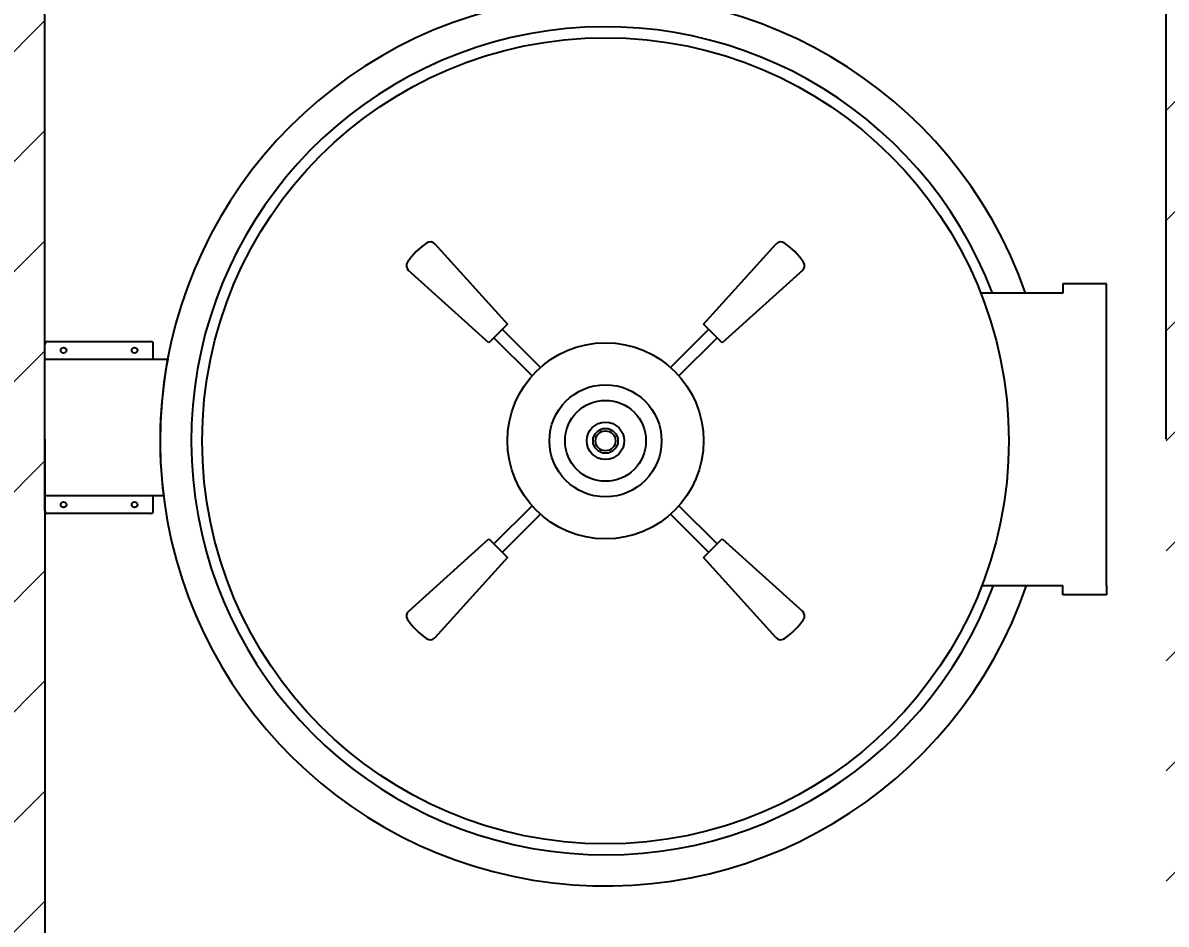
# Model space of a CAD drawing. Header units: millimetres. Extents: x -179594 to 13478, y -20517 to 22627.
# Drawn here: x 9408 to 10326, y 3430 to 4154 of the extents above; entities that cross this region are included whole.
import ezdxf

# ---------------------------------------------------------------- set-up
doc = ezdxf.new("R2010")
doc.units = ezdxf.units.MM
doc.header["$MEASUREMENT"] = 0
doc.linetypes.add('HIDDEN', pattern=[9.525, 6.35, -3.175])
doc.layers.get('0').update_dxf_attribs({"lineweight": 25})
doc.layers.add('D', color=3, linetype='Continuous', lineweight=13)
doc.layers.add('H', color=2, linetype='HIDDEN', lineweight=15)
doc.styles.add('STU25', font='isocp2.shx')
doc.dimstyles.new('STU25', dxfattribs={"dimscale": 40, "dimtxt": 2.5, "dimasz": 2, "dimexe": 0.6, "dimexo": 1, "dimgap": 1, "dimtad": 1, "dimdsep": 46, "dimtxsty": 'STU25', "dimcen": 2, "dimazin": 2, "dimtfac": 1, "dimtmove": 0, "dimatfit": 3, "dimfxl": 0, "dimtolj": 1, "dimtzin": 0, "dimarcsym": 0})

# ---------------------------------------------------------------- blocks, each defined once
blk = doc.blocks.new('*D14')
at = {"layer": 'D', "color": 0, "lineweight": -2}
for p, q in [((9385.96, 4499.32), (8419.89, 4499.32)), ((8443.89, 4419.32), (8443.89, 2779.32)), ((9391.46, 2699.32), (8419.89, 2699.32))]:
    blk.add_line(p, q, dxfattribs=at)
at = {"layer": 'D', "color": 0}
for points in [[(8430.56, 4419.32), (8457.22, 4419.32), (8443.89, 4499.32)], [(8430.56, 2779.32), (8457.22, 2779.32), (8443.89, 2699.32)]]:
    blk.add_solid(points, dxfattribs=at)
at = {"layer": 'Defpoints', "color": 0}
for p in [(9425.96, 4499.32), (8443.89, 2699.32), (9431.46, 2699.32)]:
    blk.add_point(p, dxfattribs=at)
at = {"layer": 'D', "color": 0, "insert": (8353.89, 3599.32), "char_height": 100, "attachment_point": 5, "rotation": 90, "style": 'STU25'}
blk.add_mtext('\\A1;1800', dxfattribs=at)

msp = doc.modelspace()

# ---------------------------------------------------------------- hatches: boundary and pattern name
at = {"layer": 'D', "ltscale": 30}
h = msp.add_hatch(dxfattribs=at)
h.set_pattern_fill('ANSI31', color=256, scale=500, style=0)
h.set_pattern_definition([(45, (227163.32, 23019.17), (-44.194174, 44.194174), [])])
h.paths.add_polyline_path([(8625.963, 4486.253), (8625.963, 5399.319), (11125.963, 5399.319), (11125.963, 4486.253), (10456.747, 4486.253), (10456.747, 2699.319), (10325.963, 2699.319), (10325.963, 4499.319), (9425.963, 4499.319), (9425.963, 2699.319), (9295.178, 2699.319), (9295.178, 4486.253)])

# ---------------------------------------------------------------- linework, layer by layer
for p, q in [((9425.963, 3819.319), (9425.963, 4499.319)), ((10325.963, 3819.319), (10325.963, 4499.319)), ((9738.894, 3976.4), (9797.231, 3911.7)), ((9954.695, 3911.7), (10013.031, 3976.4)), ((9782.381, 3896.851), (9717.681, 3955.187)), ((10034.244, 3955.187), (9969.544, 3896.851)), ((10243.065, 3936.819), (10177.114, 3936.819)), ((10243.065, 3944.319), (10243.065, 3936.819)), ((10278.065, 3944.319), (10243.065, 3944.319)), ((10278.065, 3936.819), (10278.065, 3944.319)), ((10278.065, 3701.819), (10278.065, 3936.819)), ((9797.231, 3911.7), (9782.381, 3896.851)), ((9969.544, 3896.851), (9954.695, 3911.7)), ((9786.447, 3900.917), (9817.021, 3870.343)), ((9823.738, 3877.061), (9793.165, 3907.634)), ((9958.761, 3907.634), (9928.187, 3877.061)), ((9934.905, 3870.343), (9965.478, 3900.917)), ((9427.963, 3897.819), (9510.963, 3897.819)), ((9425.963, 3819.319), (9425.963, 3399.319)), ((9817.021, 3765.894), (9786.447, 3735.321)), ((9965.478, 3735.321), (9934.905, 3765.894)), ((9510.963, 3759.819), (9427.963, 3759.819)), ((9793.165, 3728.603), (9823.738, 3759.177)), ((9928.187, 3759.177), (9958.761, 3728.603)), ((9718.065, 3681.397), (9782.381, 3739.387)), ((9782.381, 3739.387), (9797.231, 3724.537)), ((9954.695, 3724.537), (9969.544, 3739.387)), ((9969.544, 3739.387), (10034.244, 3681.05)), ((9797.231, 3724.537), (9738.894, 3659.837)), ((10012.685, 3660.221), (9954.695, 3724.537)), ((10178.049, 3701.819), (10243.065, 3701.819)), ((10243.065, 3694.319), (10243.065, 3701.819)), ((10278.065, 3701.819), (10278.065, 3694.319)), ((10278.065, 3694.319), (10243.065, 3694.319))]:
    msp.add_line(p, q)
at = {"linetype": 'Continuous'}
for p, q in [((9425.963, 3761.819), (9425.963, 3895.819)), ((9512.963, 3883.819), (9512.963, 3895.819)), ((9425.963, 3883.819), (9524.552, 3883.819)), ((9521.218, 3773.819), (9425.963, 3773.819)), ((9512.963, 3761.819), (9512.963, 3773.819))]:
    msp.add_line(p, q, dxfattribs=at)
for centre, radius in [((9875.963, 3818.119), 323.7), ((9440.963, 3890.819), 2.25), ((9497.963, 3890.829), 2.25), ((9875.963, 3818.119), 78.75), ((9875.963, 3818.119), 45), ((9875.963, 3818.119), 32.5), ((9875.963, 3818.119), 15), ((9875.963, 3818.119), 10), ((9875.963, 3818.119), 8), ((9440.963, 3766.819), 2.25), ((9497.963, 3766.819), 2.25)]:
    msp.add_circle(centre, radius)
for centre, radius, start, end in [((9875.963, 3818.119), 357.5, 19.391911, 341.015359), ((9875.963, 3818.119), 332.5, 20.915608, 339.526481), ((9763.482, 3930.599), 55.773, 123.647115, 146.352885), ((9735.354, 3972.86), 5.007, 39.078128, 123.647115), ((10016.572, 3972.86), 5.007, 56.352885, 135), ((9988.443, 3930.599), 55.773, 33.647115, 56.352885), ((9721.221, 3958.727), 5.007, 146.352885, 225), ((10030.704, 3958.727), 5.007, 309.078128, 33.647115), ((9427.963, 3895.819), 2, 90, 180), ((9510.963, 3895.819), 2, 0, 90), ((9875.963, 3818.119), 357.5, 169.410208, 187.118165), ((9427.963, 3761.819), 2, 180, 270), ((9510.963, 3761.819), 2, 270, 0), ((9721.221, 3677.51), 5.007, 129.078078, 213.647115), ((10030.704, 3677.51), 5.007, 326.352885, 45), ((9763.482, 3705.638), 55.773, 213.647115, 236.352885), ((9988.443, 3705.638), 55.773, 303.647115, 326.352885), ((9735.354, 3663.377), 5.007, 236.352885, 315), ((10016.572, 3663.377), 5.007, 219.078078, 303.647115)]:
    msp.add_arc(centre, radius, start, end)
at = {"layer": 'H'}
for p, q in [((9524.366, 3882.819), (9524.366, 3883.819)), ((9521.095, 3774.819), (9521.095, 3773.819))]:
    msp.add_line(p, q, dxfattribs=at)

# ---------------------------------------------------------------- dimensions: what is measured, and where the dimension line sits
at = {"layer": 'D'}
dim = msp.add_linear_dim(base=(8443.892, 2699.319), p1=(9425.963, 4499.319), p2=(9431.463, 2699.319), angle=90, dimstyle='STU25', dxfattribs=at)
dim.commit()
dim.dimension.update_dxf_attribs({"geometry": '*D14', "text_midpoint": (8443.892, 3599.319), "dimtype": 160})

doc.saveas('drawing.dxf')
